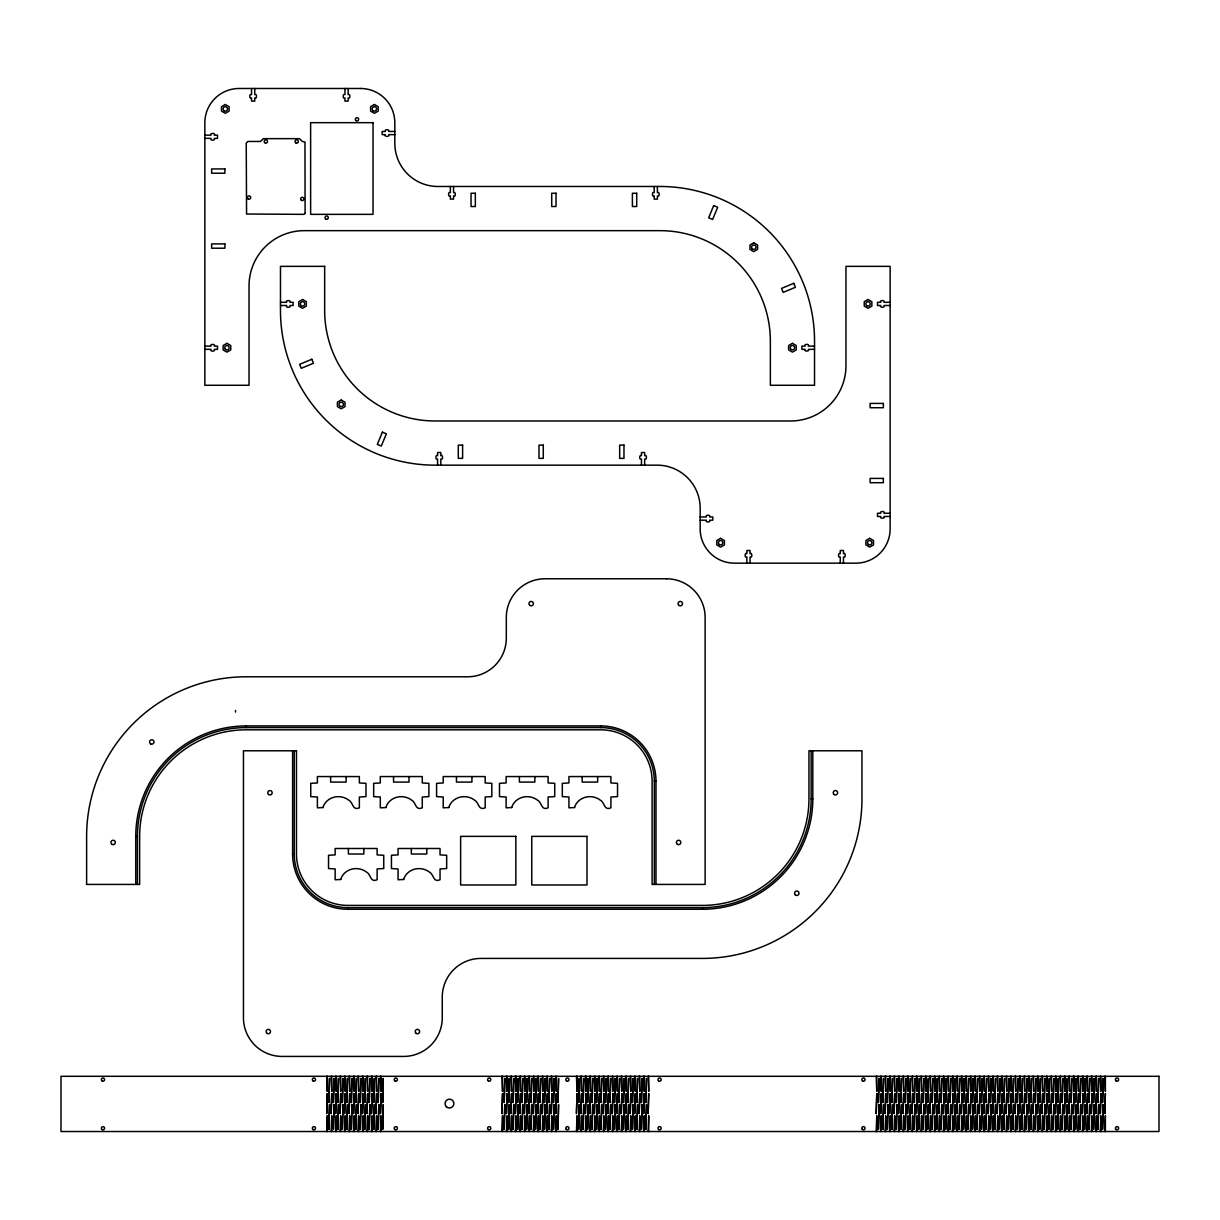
<?xml version="1.0" encoding="UTF-8"?>
<svg xmlns="http://www.w3.org/2000/svg" width="1220" height="1220" viewBox="0 0 1220 1220"><rect width="100%" height="100%" fill="white"/><g stroke="black" fill="none" stroke-linecap="round" stroke-linejoin="round"><path stroke-width="1.5" d="M394.822 131.455L388.692 131.455C390.308 128.984 383.705 129.122 385.383 131.455L382.18 131.455L382.18 134.657L385.383 134.657C383.476 136.792 390.339 137.235 388.692 134.657L394.822 134.657M204.853 135.161L210.984 135.161C209.2 132.827 216.138 132.797 214.308 135.161L217.511 135.161L217.511 138.363L214.308 138.363C216.077 140.819 209.321 140.788 210.984 138.363L204.853 138.363M280.478 302.301L286.608 302.301C284.809 300.013 291.717 299.906 289.918 302.301L293.12 302.301L293.12 305.503L289.918 305.503C291.702 307.943 284.824 307.928 286.608 305.503L280.478 305.503M890.143 302.301L884.012 302.301C885.567 299.861 879.01 299.983 880.703 302.301L877.5 302.301L877.5 305.503L880.703 305.503C878.873 307.745 885.735 308.035 884.012 305.503L890.143 305.503M204.853 346.129L210.984 346.129C209.215 343.796 216.108 343.811 214.308 346.129L217.511 346.129L217.511 349.332L214.308 349.332C216.108 351.695 209.321 351.833 210.984 349.332L204.853 349.332M814.533 346.129L808.403 346.129C810.202 343.75 803.324 343.735 805.078 346.129L801.875 346.129L801.875 349.332L805.078 349.332C803.248 351.68 810.278 351.665 808.403 349.332L814.533 349.332M890.143 513.269L884.012 513.269C885.812 510.86 879.04 510.875 880.703 513.269L877.5 513.269L877.5 516.472L880.703 516.472C878.888 518.881 885.964 518.698 884.012 516.472L890.143 516.472M700.173 516.975L706.304 516.975C704.565 514.596 711.397 514.581 709.613 516.975L712.815 516.975L712.815 520.178L709.613 520.178C711.412 522.648 704.55 522.541 706.304 520.178L700.173 520.178M135.771 884.424L135.771 836.386A110.441 110.441 0 0 1 246.211 725.93L600.758 725.93A55.22 55.22 0 0 1 655.979 781.166L655.979 884.424M137.433 884.424L137.433 836.386A108.793 108.793 0 0 1 246.211 727.593L600.758 727.593A53.573 53.573 0 0 1 654.317 781.166L654.317 884.424M654.317 781.166L655.979 781.166M294.264 750.788L294.264 854.046A53.573 53.573 0 0 0 347.822 907.619L702.369 907.619A108.793 108.793 0 0 0 811.147 798.826L812.81 798.826L812.81 750.788M135.771 836.386L137.433 836.386M292.602 750.788L292.602 854.046L294.264 854.046M292.602 854.046A55.22 55.22 0 0 0 347.822 909.266L702.369 909.266A110.441 110.441 0 0 0 812.81 798.826M1105.366 1076.299L1105.366 1091.427L1104.802 1076.299M1105.366 1131.519L1105.366 1115.736L1104.802 1131.519M1100.882 1076.299L1100.882 1091.427L1100.318 1076.299M1100.882 1131.519L1100.882 1115.736L1100.318 1131.519M1096.399 1076.299L1096.399 1091.427L1095.85 1076.299M1096.399 1131.519L1096.399 1115.736L1095.85 1131.519M1091.915 1076.299L1091.915 1091.427L1091.366 1076.299M1091.915 1131.519L1091.915 1115.736L1091.366 1131.519M1087.432 1076.299L1087.432 1091.427L1086.883 1076.299M1087.432 1131.519L1087.432 1115.736L1086.883 1131.519M1082.948 1076.299L1082.948 1091.427L1082.399 1076.299M1082.948 1131.519L1082.948 1115.736L1082.399 1131.519M1078.465 1076.299L1078.465 1091.427L1077.916 1076.299M1078.465 1131.519L1078.465 1115.736L1077.916 1131.519M1073.981 1076.299L1073.981 1091.427L1073.432 1076.299M1073.981 1131.519L1073.981 1115.736L1073.432 1131.519M1069.498 1076.299L1069.498 1091.427L1068.949 1076.299M1069.498 1131.519L1069.498 1115.736L1068.949 1131.519M1065.014 1076.299L1065.014 1091.427L1064.465 1076.299M1065.014 1131.519L1065.014 1115.736L1064.465 1131.519M1060.531 1076.299L1060.531 1091.427L1059.982 1076.299M1060.531 1131.519L1060.531 1115.736L1059.982 1131.519M1056.047 1076.299L1056.047 1091.427L1055.498 1076.299M1056.047 1131.519L1056.047 1115.736L1055.498 1131.519M1051.579 1076.299L1051.579 1091.427L1051.015 1076.299M1051.579 1131.519L1051.579 1115.736L1051.015 1131.519M1047.095 1076.299L1047.095 1091.427L1046.531 1076.299M1047.095 1131.519L1047.095 1115.736L1046.531 1131.519M1042.612 1076.299L1042.612 1091.427L1042.048 1076.299M1042.612 1131.519L1042.612 1115.736L1042.048 1131.519M1038.129 1076.299L1038.129 1091.427L1037.579 1076.299M1038.129 1131.519L1038.129 1115.736L1037.579 1131.519M1033.645 1076.299L1033.645 1091.427L1033.096 1076.299M1033.645 1131.519L1033.645 1115.736L1033.096 1131.519M1029.161 1076.299L1029.161 1091.427L1028.612 1076.299M1029.161 1131.519L1029.161 1115.736L1028.612 1131.519M1024.678 1076.299L1024.678 1091.427L1024.129 1076.299M1024.678 1131.519L1024.678 1115.736L1024.129 1131.519M1020.194 1076.299L1020.194 1091.427L1019.645 1076.299M1020.194 1131.519L1020.194 1115.736L1019.645 1131.519M1015.711 1076.299L1015.711 1091.427L1015.162 1076.299M1015.711 1131.519L1015.711 1115.736L1015.162 1131.519M1011.227 1076.299L1011.227 1091.427L1010.678 1076.299M1011.227 1131.519L1011.227 1115.736L1010.678 1131.519M1006.744 1076.299L1006.744 1091.427L1006.195 1076.299M1006.744 1131.519L1006.744 1115.736L1006.195 1131.519M1002.26 1076.299L1002.26 1091.427L1001.712 1076.299M1002.26 1131.519L1002.26 1115.736L1001.712 1131.519M997.777 1076.299L997.777 1091.427L997.228 1076.299M997.777 1131.519L997.777 1115.736L997.228 1131.519M993.309 1076.299L993.309 1091.427L992.745 1076.299M993.309 1131.519L993.309 1115.736L992.745 1131.519M988.825 1076.299L988.825 1091.427L988.261 1076.299M988.825 1131.519L988.825 1115.736L988.261 1131.519M984.342 1076.299L984.342 1091.427L983.778 1076.299M984.342 1131.519L984.342 1115.736L983.778 1131.519M979.858 1076.299L979.858 1091.427L979.309 1076.299M979.858 1131.519L979.858 1115.736L979.309 1131.519M975.375 1076.299L975.375 1091.427L974.826 1076.299M975.375 1131.519L975.375 1115.736L974.826 1131.519M970.891 1076.299L970.891 1091.427L970.342 1076.299M970.891 1131.519L970.891 1115.736L970.342 1131.519M966.408 1076.299L966.408 1091.427L965.859 1076.299M966.408 1131.519L966.408 1115.736L965.859 1131.519M961.924 1076.299L961.924 1091.427L961.375 1076.299M961.924 1131.519L961.924 1115.736L961.375 1131.519M957.441 1076.299L957.441 1091.427L956.892 1076.299M957.441 1131.519L957.441 1115.736L956.892 1131.519M952.957 1076.299L952.957 1091.427L952.408 1076.299M952.957 1131.519L952.957 1115.736L952.408 1131.519M948.474 1076.299L948.474 1091.427L947.925 1076.299M948.474 1131.519L948.474 1115.736L947.925 1131.519M943.99 1076.299L943.99 1091.427L943.441 1076.299M943.99 1131.519L943.99 1115.736L943.441 1131.519M939.507 1076.299L939.507 1091.427L938.958 1076.299M939.507 1131.519L939.507 1115.736L938.958 1131.519M935.038 1076.299L935.038 1091.427L934.474 1076.299M935.038 1131.519L935.038 1115.736L934.474 1131.519M930.555 1076.299L930.555 1091.427L929.991 1076.299M930.555 1131.519L930.555 1115.736L929.991 1131.519M926.071 1076.299L926.071 1091.427L925.507 1076.299M926.071 1131.519L926.071 1115.736L925.507 1131.519M921.588 1076.299L921.588 1091.427L921.039 1076.299M921.588 1131.519L921.588 1115.736L921.039 1131.519M917.104 1076.299L917.104 1091.427L916.555 1076.299M917.104 1131.519L917.104 1115.736L916.555 1131.519M912.621 1076.299L912.621 1091.427L912.072 1076.299M912.621 1131.519L912.621 1115.736L912.072 1131.519M908.137 1076.299L908.137 1091.427L907.588 1076.299M908.137 1131.519L908.137 1115.736L907.588 1131.519M903.654 1076.299L903.654 1091.427L903.105 1076.299M903.654 1131.519L903.654 1115.736L903.105 1131.519M899.17 1076.299L899.17 1091.427L898.621 1076.299M899.17 1131.519L899.17 1115.736L898.621 1131.519M894.687 1076.299L894.687 1091.427L894.138 1076.299M894.687 1131.519L894.687 1115.736L894.138 1131.519M890.203 1076.299L890.203 1091.427L889.654 1076.299M890.203 1131.519L890.203 1115.736L889.654 1131.519M885.72 1076.299L885.72 1091.427L885.171 1076.299M885.72 1131.519L885.72 1115.736L885.171 1131.519M881.236 1076.299L881.236 1091.427L880.688 1076.299M881.236 1131.519L881.236 1115.736L880.688 1131.519M876.768 1076.299L876.768 1091.427L876.204 1076.299M876.768 1131.519L876.768 1115.736L876.204 1131.519M843.462 563.152L843.462 557.021C846.085 558.684 845.643 551.76 843.462 553.712L843.462 550.51L840.26 550.51L840.26 553.712C838.11 551.791 837.744 558.668 840.26 557.021L840.26 563.152M811.147 750.788L811.147 798.826M750.056 563.152L750.056 557.021C752.679 558.684 752.237 551.76 750.056 553.712L750.056 550.51L746.853 550.51L746.853 553.712C744.718 551.791 744.291 558.653 746.853 557.021L746.853 563.152M702.369 907.619L702.369 909.266M657.397 186.477L657.397 192.607C660.005 190.915 659.608 197.869 657.397 195.917L657.397 199.119L654.194 199.119L654.194 195.917C652.029 197.915 651.648 190.945 654.194 192.607L654.194 186.477M648.72 1076.299L648.72 1091.427L648.171 1076.299M648.72 1131.519L648.72 1115.736L648.171 1131.519M644.663 465.155L644.663 459.025C647.21 460.718 646.951 453.84 644.663 455.716L644.663 452.513L641.461 452.513L641.461 455.716C639.311 453.825 638.868 460.641 641.461 459.025L641.461 465.155M644.236 1076.299L644.236 1091.427L643.687 1076.299M644.236 1131.519L644.236 1115.736L643.687 1131.519M639.768 1076.299L639.768 1091.427L639.204 1076.299M639.768 1131.519L639.768 1115.736L639.204 1131.519M635.284 1076.299L635.284 1091.427L634.72 1076.299M635.284 1131.519L635.284 1115.736L634.72 1131.519M630.801 1076.299L630.801 1091.427L630.237 1076.299M630.801 1131.519L630.801 1115.736L630.237 1131.519M626.317 1076.299L626.317 1091.427L625.768 1076.299M626.317 1131.519L626.317 1115.736L625.768 1131.519M621.834 1076.299L621.834 1091.427L621.285 1076.299M621.834 1131.519L621.834 1115.736L621.285 1131.519M617.35 1076.299L617.35 1091.427L616.801 1076.299M617.35 1131.519L617.35 1115.736L616.801 1131.519M612.867 1076.299L612.867 1091.427L612.318 1076.299M612.867 1131.519L612.867 1115.736L612.318 1131.519M608.383 1076.299L608.383 1091.427L607.834 1076.299M608.383 1131.519L608.383 1115.736L607.834 1131.519M603.9 1076.299L603.9 1091.427L603.351 1076.299M603.9 1131.519L603.9 1115.736L603.351 1131.519M600.758 725.93L600.758 727.593M599.416 1076.299L599.416 1091.427L598.867 1076.299M599.416 1131.519L599.416 1115.736L598.867 1131.519M597.647 776.561L597.647 782.081L582.184 782.081L582.184 776.561M594.933 1076.299L594.933 1091.427L594.384 1076.299M594.933 1131.519L594.933 1115.736L594.384 1131.519M590.449 1076.299L590.449 1091.427L589.9 1076.299M590.449 1131.519L590.449 1115.736L589.9 1131.519M585.966 1076.299L585.966 1091.427L585.417 1076.299M585.966 1131.519L585.966 1115.736L585.417 1131.519M581.498 1076.299L581.498 1091.427L580.933 1076.299M581.498 1131.519L581.498 1115.736L580.933 1131.519M577.014 1076.299L577.014 1091.427L576.45 1076.299M577.014 1131.519L577.014 1115.736L576.45 1131.519M556.32 1076.299L556.32 1091.427L555.771 1076.299M556.32 1131.519L556.32 1115.736L555.771 1131.519M551.837 1076.299L551.837 1091.427L551.288 1076.299M551.837 1131.519L551.837 1115.736L551.288 1131.519M547.353 1076.299L547.353 1091.427L546.804 1076.299M547.353 1131.519L547.353 1115.736L546.804 1131.519M542.87 1076.299L542.87 1091.427L542.32 1076.299M542.87 1131.519L542.87 1115.736L542.32 1131.519M538.386 1076.299L538.386 1091.427L537.837 1076.299M538.386 1131.519L538.386 1115.736L537.837 1131.519M534.848 776.561L534.848 782.081L519.384 782.081L519.384 776.561M533.918 1076.299L533.918 1091.427L533.353 1076.299M533.918 1131.519L533.918 1115.736L533.353 1131.519M529.434 1076.299L529.434 1091.427L528.87 1076.299M529.434 1131.519L529.434 1115.736L528.87 1131.519M524.951 1076.299L524.951 1091.427L524.402 1076.299M524.951 1131.519L524.951 1115.736L524.402 1131.519M520.467 1076.299L520.467 1091.427L519.918 1076.299M520.467 1131.519L520.467 1115.736L519.918 1131.519M515.984 1076.299L515.984 1091.427L515.435 1076.299M515.984 1131.519L515.984 1115.736L515.435 1131.519M511.5 1076.299L511.5 1091.427L510.951 1076.299M511.5 1131.519L511.5 1115.736L510.951 1131.519M507.017 1076.299L507.017 1091.427L506.468 1076.299M507.017 1131.519L507.017 1115.736L506.468 1131.519M502.533 1076.299L502.533 1091.427L501.984 1076.299M502.533 1131.519L502.533 1115.736L501.984 1131.519M471.926 776.561L471.926 782.081L456.463 782.081L456.463 776.561M453.55 186.477L453.55 192.607C456.158 190.915 455.716 197.899 453.55 195.917L453.55 199.119L450.348 199.119L450.348 195.917C448.182 197.853 447.755 190.945 450.348 192.607L450.348 186.477M440.816 465.155L440.816 459.025C443.439 460.672 442.951 453.642 440.816 455.716L440.816 452.513L437.614 452.513L437.614 455.716C435.509 453.733 435.052 460.626 437.614 459.025L437.614 465.155M426.786 848.495L426.786 854.015L411.323 854.015L411.323 848.495M409.02 776.561L409.02 782.081L393.557 782.081L393.557 776.561M381.036 1076.299L381.036 1091.427L380.487 1076.299M381.036 1131.519L381.036 1115.736L380.487 1131.519M376.568 1076.299L376.568 1091.427L376.004 1076.299M376.568 1131.519L376.568 1115.736L376.004 1131.519M372.085 1076.299L372.085 1091.427L371.52 1076.299M372.085 1131.519L372.085 1115.736L371.52 1131.519M367.601 1076.299L367.601 1091.427L367.037 1076.299M367.601 1131.519L367.601 1115.736L367.037 1131.519M363.865 848.495L363.865 854.015L348.401 854.015L348.401 848.495M363.118 1076.299L363.118 1091.427L362.569 1076.299M363.118 1131.519L363.118 1115.736L362.569 1131.519M358.634 1076.299L358.634 1091.427L358.085 1076.299M358.634 1131.519L358.634 1115.736L358.085 1131.519M354.151 1076.299L354.151 1091.427L353.602 1076.299M354.151 1131.519L354.151 1115.736L353.602 1131.519M349.667 1076.299L349.667 1091.427L349.118 1076.299M349.667 1131.519L349.667 1115.736L349.118 1131.519M348.142 88.481L348.142 94.611C350.735 92.933 350.277 99.949 348.142 97.92L348.142 101.123L344.94 101.123L344.94 97.92C342.759 99.857 342.347 92.949 344.94 94.611L344.94 88.481M347.822 907.619L347.822 909.266M346.099 776.561L346.099 782.081L330.635 782.081L330.635 776.561M345.184 1076.299L345.184 1091.427L344.635 1076.299M345.184 1131.519L345.184 1115.736L344.635 1131.519M340.7 1076.299L340.7 1091.427L340.151 1076.299M340.7 1131.519L340.7 1115.736L340.151 1131.519M336.217 1076.299L336.217 1091.427L335.668 1076.299M336.217 1131.519L336.217 1115.736L335.668 1131.519M331.733 1076.299L331.733 1091.427L331.184 1076.299M331.733 1131.519L331.733 1115.736L331.184 1131.519M327.25 1076.299L327.25 1091.427L326.701 1076.299M327.25 1131.519L327.25 1115.736L326.701 1131.519M254.751 88.481L254.751 94.611C257.344 92.933 256.886 99.949 254.751 97.92L254.751 101.123L251.549 101.123L251.549 97.92C249.368 99.857 248.941 92.949 251.549 94.611L251.549 88.481M246.211 725.93L246.211 727.593M235.521 710.452L235.521 712.099M305.107 213.256L304.009 214.354L246.562 214.018L246.242 143.136L247.919 141.459L260.531 141.459L263.337 138.653L299.495 138.653L302.301 141.459L304.969 142.023L305.107 213.256M322.98 807.548L317.383 807.823L317.383 797.011L310.749 796.614L310.749 783.347L317.383 782.95L317.383 776.561L359.351 776.561L359.351 782.95L365.985 783.347L365.985 796.614L359.351 797.011L359.351 807.823C352.275 810.995 353.342 802.241 348.523 799.985C345.702 797.865 342.195 796.736 338.672 796.675C331.855 796.431 324.794 800.778 322.98 807.548M340.746 879.483L335.149 879.757L335.149 868.945L328.531 868.533L328.531 855.281L335.149 854.885L335.149 848.495L377.117 848.495L377.117 854.885L383.751 855.281L383.751 868.533L377.117 868.945L377.117 879.757C370.041 882.929 371.109 874.176 366.29 871.919C363.469 869.799 359.961 868.67 356.454 868.61C349.637 868.365 342.561 872.712 340.746 879.483M385.901 807.548L380.304 807.823L380.304 797.011L373.671 796.614L373.671 783.347L380.304 782.95L380.304 776.561L422.272 776.561L422.272 782.95L428.891 783.347L428.891 796.614L422.272 797.011L422.272 807.823C415.181 810.995 416.249 802.241 411.43 799.985C408.624 797.865 405.116 796.736 401.593 796.675C394.777 796.431 387.716 800.778 385.901 807.548M403.667 879.483L398.071 879.757L398.071 868.945L391.437 868.533L391.437 855.281L398.071 854.885L398.071 848.495L440.039 848.495L440.039 854.885L446.672 855.281L446.672 868.533L440.039 868.945L440.039 879.757C432.963 882.929 434.03 874.176 429.211 871.919C426.39 869.799 422.882 868.67 419.36 868.61C412.543 868.365 405.482 872.712 403.667 879.483M448.808 807.548L443.211 807.823L443.211 797.011L436.592 796.614L436.592 783.347L443.211 782.95L443.211 776.561L485.179 776.561L485.179 782.95L491.812 783.347L491.812 796.614L485.179 797.011L485.179 807.823C478.103 810.995 479.17 802.241 474.351 799.985C471.545 797.865 468.022 796.736 464.515 796.675C457.698 796.431 450.622 800.778 448.808 807.548M511.729 807.548L506.132 807.823L506.132 797.011L499.498 796.614L499.498 783.347L506.132 782.95L506.132 776.561L548.1 776.561L548.1 782.95L554.734 783.347L554.734 796.614L548.1 797.011L548.1 807.823C541.024 810.995 542.092 802.241 537.273 799.985C534.451 797.865 530.944 796.736 527.421 796.675C520.604 796.431 513.544 800.778 511.729 807.548M574.529 807.548L568.932 807.823L568.932 797.011L562.313 796.614L562.313 783.347L568.932 782.95L568.932 776.561L610.9 776.561L610.9 782.95L617.534 783.347L617.534 796.614L610.9 797.011L610.9 807.823C603.824 810.995 604.891 802.241 600.072 799.985C597.251 797.865 593.743 796.736 590.236 796.675C583.419 796.431 576.343 800.778 574.529 807.548M382.394 432.154L377.315 444.4L381.296 446.047L386.374 433.801L382.394 432.154M713.7 205.585L708.637 217.831L712.617 219.478L717.68 207.232L713.7 205.585M225.288 104.508L221.476 106.704L221.476 111.111L225.288 113.307L229.101 111.111L229.101 106.704L225.288 104.508M374.403 104.508L370.59 106.704L370.59 111.111L374.403 113.307L378.2 111.111L378.2 106.704L374.403 104.508M302.56 299.51L298.763 301.706L298.763 306.098L302.56 308.309L306.373 306.098L306.373 301.706L302.56 299.51M226.95 343.323L223.138 345.534L223.138 349.926L226.95 352.123L230.763 349.926L230.763 345.534L226.95 343.323M341.219 400.007L337.406 402.203L337.406 406.611L341.219 408.807L345.031 406.611L345.031 402.203L341.219 400.007M753.777 242.826L749.964 245.022L749.964 249.414L753.777 251.625L757.589 249.414L757.589 245.022L753.777 242.826M792.436 343.323L788.623 345.534L788.623 349.926L792.436 352.123L796.248 349.926L796.248 345.534L792.436 343.323M868.061 299.51L864.248 301.706L864.248 306.098L868.061 308.309L871.873 306.098L871.873 301.706L868.061 299.51M720.608 538.325L716.796 540.521L716.796 544.928L720.608 547.124L724.421 544.928L724.421 540.521L720.608 538.325M869.707 538.325L865.91 540.521L865.91 544.928L869.707 547.124L873.52 544.928L873.52 540.521L869.707 538.325M311.832 359.26L299.586 364.338L301.233 368.318L313.479 363.24L311.832 359.26M793.778 283.315L781.532 288.393L783.179 292.373L795.425 287.295L793.778 283.315M360.586 88.481L239.105 88.481A34.236 34.236 0 0 0 204.853 122.717L204.853 385.276L249.032 385.276L249.032 285.877A55.22 55.22 0 0 1 304.268 230.656L659.898 230.656A110.441 110.441 0 0 1 770.354 341.097L770.354 385.276L814.533 385.276L814.533 341.097A154.62 154.62 0 0 0 659.898 186.477L437.904 186.477A43.081 43.081 0 0 1 394.822 143.396L394.822 122.717A34.236 34.236 0 0 0 360.586 88.481M373.03 122.671L310.627 122.671L310.627 214.354L373.03 214.354L373.03 122.671M224.907 168.924L211.655 168.924L211.655 173.225L224.907 173.225L224.907 168.924M475.342 193.263L471.042 193.263L471.042 206.515L475.342 206.515L475.342 193.263M556.03 193.263L551.714 193.263L551.714 206.515L556.03 206.515L556.03 193.263M636.703 193.263L632.402 193.263L632.402 206.515L636.703 206.515L636.703 193.263M224.907 243.908L211.655 243.908L211.655 248.209L224.907 248.209L224.907 243.908M324.657 266.356L280.478 266.356L280.478 310.536A154.62 154.62 0 0 0 435.098 465.155L657.107 465.155A43.081 43.081 0 0 1 700.173 508.237L700.173 528.916A34.236 34.236 0 0 0 734.409 563.152L855.906 563.152A34.236 34.236 0 0 0 890.143 528.916L890.143 266.356L845.963 266.356L845.963 365.756A55.22 55.22 0 0 1 790.743 420.976L435.098 420.976A110.441 110.441 0 0 1 324.657 310.536L324.657 266.296M883.356 403.423L870.104 403.423L870.104 407.724L883.356 407.724L883.356 403.423M462.609 445.117L458.293 445.117L458.293 458.369L462.609 458.369L462.609 445.117M543.281 445.117L538.981 445.117L538.981 458.369L543.281 458.369L543.281 445.117M623.969 445.117L619.668 445.117L619.668 458.369L623.969 458.369L623.969 445.117M883.356 478.408L870.104 478.408L870.104 482.708L883.356 482.708L883.356 478.408M666.471 578.783L544.974 578.783A38.659 38.659 0 0 0 506.315 617.442L506.315 638.136A38.659 38.659 0 0 1 467.672 676.78L246.211 676.78A159.591 159.591 0 0 0 86.62 836.386L86.62 884.424L139.644 884.424L139.644 836.386A106.582 106.582 0 0 1 246.211 729.804L600.758 729.804A51.362 51.362 0 0 1 652.105 781.166L652.105 884.424L705.13 884.424L705.13 617.442A38.659 38.659 0 0 0 666.471 578.783M296.475 750.788L243.451 750.788L243.451 1017.77A38.659 38.659 0 0 0 282.11 1056.428L403.607 1056.428A38.659 38.659 0 0 0 442.265 1017.77L442.265 997.076A38.659 38.659 0 0 1 480.924 958.417L702.369 958.417A159.591 159.591 0 0 0 861.961 798.826L861.961 750.788L808.952 750.788L808.952 798.826A106.582 106.582 0 0 1 702.369 905.408L347.822 905.408A51.362 51.362 0 0 1 296.475 854.046L296.475 750.788M515.846 836.371L460.626 836.371L460.626 884.973L515.846 884.973L515.846 836.371M586.988 836.371L531.767 836.371L531.767 884.973L586.988 884.973L586.988 836.371M1159 1076.299L61 1076.299L61 1131.519L1159 1131.519L1159 1076.299M329.491 1078.51L328.942 1102.484L329.491 1078.51M333.975 1078.51L333.426 1102.484L333.975 1078.51M338.458 1078.51L337.909 1102.484L338.458 1078.51M342.942 1078.51L342.393 1102.484L342.942 1078.51M347.425 1078.51L346.876 1102.484L347.425 1078.51M351.909 1078.51L351.36 1102.484L351.909 1078.51M356.392 1078.51L355.844 1102.484L356.392 1078.51M360.876 1078.51L360.327 1102.484L360.876 1078.51M365.36 1078.51L364.795 1102.484L365.36 1078.51M369.843 1078.51L369.279 1102.484L369.843 1078.51M374.327 1078.51L373.762 1102.484L374.327 1078.51M378.795 1078.51L378.246 1102.484L378.795 1078.51M383.278 1078.51L382.729 1102.484L383.278 1078.51M504.775 1078.51L504.226 1102.484L504.775 1078.51M509.258 1078.51L508.709 1102.484L509.258 1078.51M513.742 1078.51L513.193 1102.484L513.742 1078.51M518.226 1078.51L517.676 1102.484L518.226 1078.51M522.709 1078.51L522.16 1102.484L522.709 1078.51M527.192 1078.51L526.628 1102.484L527.192 1078.51M531.676 1078.51L531.112 1102.484L531.676 1078.51M536.159 1078.51L535.595 1102.484L536.159 1078.51M540.628 1078.51L540.079 1102.484L540.628 1078.51M545.111 1078.51L544.562 1102.484L545.111 1078.51M549.595 1078.51L549.046 1102.484L549.595 1078.51M554.078 1078.51L553.529 1102.484L554.078 1078.51M558.562 1078.51L558.013 1102.484L558.562 1078.51M579.256 1078.51L578.692 1102.484L579.256 1078.51M583.724 1078.51L583.175 1102.484L583.724 1078.51M588.208 1078.51L587.659 1102.484L588.208 1078.51M592.691 1078.51L592.142 1102.484L592.691 1078.51M597.175 1078.51L596.626 1102.484L597.175 1078.51M601.658 1078.51L601.109 1102.484L601.658 1078.51M606.142 1078.51L605.593 1102.484L606.142 1078.51M610.625 1078.51L610.076 1102.484L610.625 1078.51M615.109 1078.51L614.56 1102.484L615.109 1078.51M619.592 1078.51L619.043 1102.484L619.592 1078.51M624.076 1078.51L623.527 1102.484L624.076 1078.51M628.559 1078.51L627.995 1102.484L628.559 1078.51M633.043 1078.51L632.478 1102.484L633.043 1078.51M637.526 1078.51L636.962 1102.484L637.526 1078.51M641.995 1078.51L641.445 1102.484L641.995 1078.51M646.478 1078.51L645.929 1102.484L646.478 1078.51M879.01 1078.51L878.446 1102.484L879.01 1078.51M883.478 1078.51L882.929 1102.484L883.478 1078.51M887.962 1078.51L887.413 1102.484L887.962 1078.51M892.445 1078.51L891.896 1102.484L892.445 1078.51M896.929 1078.51L896.38 1102.484L896.929 1078.51M901.412 1078.51L900.863 1102.484L901.412 1078.51M905.896 1078.51L905.347 1102.484L905.896 1078.51M910.379 1078.51L909.83 1102.484L910.379 1078.51M914.863 1078.51L914.314 1102.484L914.863 1078.51M919.346 1078.51L918.797 1102.484L919.346 1078.51M923.83 1078.51L923.281 1102.484L923.83 1078.51M928.313 1078.51L927.749 1102.484L928.313 1078.51M932.797 1078.51L932.232 1102.484L932.797 1078.51M937.28 1078.51L936.716 1102.484L937.28 1078.51M941.748 1078.51L941.199 1102.484L941.748 1078.51M946.232 1078.51L945.683 1102.484L946.232 1078.51M950.715 1078.51L950.166 1102.484L950.715 1078.51M955.199 1078.51L954.65 1102.484L955.199 1078.51M959.682 1078.51L959.134 1102.484L959.682 1078.51M964.166 1078.51L963.617 1102.484L964.166 1078.51M968.649 1078.51L968.101 1102.484L968.649 1078.51M973.133 1078.51L972.584 1102.484L973.133 1078.51M977.616 1078.51L977.067 1102.484L977.616 1078.51M982.1 1078.51L981.551 1102.484L982.1 1078.51M986.584 1078.51L986.019 1102.484L986.584 1078.51M991.067 1078.51L990.503 1102.484L991.067 1078.51M995.535 1078.51L994.986 1102.484L995.535 1078.51M1000.019 1078.51L999.47 1102.484L1000.019 1078.51M1004.502 1078.51L1003.953 1102.484L1004.502 1078.51M1008.986 1078.51L1008.437 1102.484L1008.986 1078.51M1013.469 1078.51L1012.92 1102.484L1013.469 1078.51M1017.953 1078.51L1017.404 1102.484L1017.953 1078.51M1022.436 1078.51L1021.887 1102.484L1022.436 1078.51M1026.92 1078.51L1026.371 1102.484L1026.92 1078.51M1031.403 1078.51L1030.854 1102.484L1031.403 1078.51M1035.887 1078.51L1035.338 1102.484L1035.887 1078.51M1040.37 1078.51L1039.806 1102.484L1040.37 1078.51M1044.854 1078.51L1044.289 1102.484L1044.854 1078.51M1049.337 1078.51L1048.773 1102.484L1049.337 1078.51M1053.805 1078.51L1053.256 1102.484L1053.805 1078.51M1058.289 1078.51L1057.74 1102.484L1058.289 1078.51M1062.772 1078.51L1062.223 1102.484L1062.772 1078.51M1067.256 1078.51L1066.707 1102.484L1067.256 1078.51M1071.739 1078.51L1071.19 1102.484L1071.739 1078.51M1076.223 1078.51L1075.674 1102.484L1076.223 1078.51M1080.706 1078.51L1080.157 1102.484L1080.706 1078.51M1085.19 1078.51L1084.641 1102.484L1085.19 1078.51M1089.673 1078.51L1089.124 1102.484L1089.673 1078.51M1094.157 1078.51L1093.608 1102.484L1094.157 1078.51M1098.64 1078.51L1098.076 1102.484L1098.64 1078.51M1103.124 1078.51L1102.56 1102.484L1103.124 1078.51M327.25 1093.639L326.701 1113.524L327.25 1093.639M331.733 1093.639L331.184 1113.524L331.733 1093.639M336.217 1093.639L335.668 1113.524L336.217 1093.639M340.7 1093.639L340.151 1113.524L340.7 1093.639M345.184 1093.639L344.635 1113.524L345.184 1093.639M349.667 1093.639L349.118 1113.524L349.667 1093.639M354.151 1093.639L353.602 1113.524L354.151 1093.639M358.634 1093.639L358.085 1113.524L358.634 1093.639M363.118 1093.639L362.569 1113.524L363.118 1093.639M367.601 1093.639L367.037 1113.524L367.601 1093.639M372.085 1093.639L371.52 1113.524L372.085 1093.639M376.568 1093.639L376.004 1113.524L376.568 1093.639M381.036 1093.639L380.487 1113.524L381.036 1093.639M502.533 1093.639L501.984 1113.524L502.533 1093.639M507.017 1093.639L506.468 1113.524L507.017 1093.639M511.5 1093.639L510.951 1113.524L511.5 1093.639M515.984 1093.639L515.435 1113.524L515.984 1093.639M520.467 1093.639L519.918 1113.524L520.467 1093.639M524.951 1093.639L524.402 1113.524L524.951 1093.639M529.434 1093.639L528.87 1113.524L529.434 1093.639M533.918 1093.639L533.353 1113.524L533.918 1093.639M538.386 1093.639L537.837 1113.524L538.386 1093.639M542.87 1093.639L542.32 1113.524L542.87 1093.639M547.353 1093.639L546.804 1113.524L547.353 1093.639M551.837 1093.639L551.288 1113.524L551.837 1093.639M556.32 1093.639L555.771 1113.524L556.32 1093.639M577.014 1093.639L576.45 1113.524L577.014 1093.639M581.498 1093.639L580.933 1113.524L581.498 1093.639M585.966 1093.639L585.417 1113.524L585.966 1093.639M590.449 1093.639L589.9 1113.524L590.449 1093.639M594.933 1093.639L594.384 1113.524L594.933 1093.639M599.416 1093.639L598.867 1113.524L599.416 1093.639M603.9 1093.639L603.351 1113.524L603.9 1093.639M608.383 1093.639L607.834 1113.524L608.383 1093.639M612.867 1093.639L612.318 1113.524L612.867 1093.639M617.35 1093.639L616.801 1113.524L617.35 1093.639M621.834 1093.639L621.285 1113.524L621.834 1093.639M626.317 1093.639L625.768 1113.524L626.317 1093.639M630.801 1093.639L630.237 1113.524L630.801 1093.639M635.284 1093.639L634.72 1113.524L635.284 1093.639M639.768 1093.639L639.204 1113.524L639.768 1093.639M644.236 1093.639L643.687 1113.524L644.236 1093.639M648.72 1093.639L648.171 1113.524L648.72 1093.639M876.768 1093.639L876.204 1113.524L876.768 1093.639M881.236 1093.639L880.688 1113.524L881.236 1093.639M885.72 1093.639L885.171 1113.524L885.72 1093.639M890.203 1093.639L889.654 1113.524L890.203 1093.639M894.687 1093.639L894.138 1113.524L894.687 1093.639M899.17 1093.639L898.621 1113.524L899.17 1093.639M903.654 1093.639L903.105 1113.524L903.654 1093.639M908.137 1093.639L907.588 1113.524L908.137 1093.639M912.621 1093.639L912.072 1113.524L912.621 1093.639M917.104 1093.639L916.555 1113.524L917.104 1093.639M921.588 1093.639L921.039 1113.524L921.588 1093.639M926.071 1093.639L925.507 1113.524L926.071 1093.639M930.555 1093.639L929.991 1113.524L930.555 1093.639M935.038 1093.639L934.474 1113.524L935.038 1093.639M939.507 1093.639L938.958 1113.524L939.507 1093.639M943.99 1093.639L943.441 1113.524L943.99 1093.639M948.474 1093.639L947.925 1113.524L948.474 1093.639M952.957 1093.639L952.408 1113.524L952.957 1093.639M957.441 1093.639L956.892 1113.524L957.441 1093.639M961.924 1093.639L961.375 1113.524L961.924 1093.639M966.408 1093.639L965.859 1113.524L966.408 1093.639M970.891 1093.639L970.342 1113.524L970.891 1093.639M975.375 1093.639L974.826 1113.524L975.375 1093.639M979.858 1093.639L979.309 1113.524L979.858 1093.639M984.342 1093.639L983.778 1113.524L984.342 1093.639M988.825 1093.639L988.261 1113.524L988.825 1093.639M993.309 1093.639L992.745 1113.524L993.309 1093.639M997.777 1093.639L997.228 1113.524L997.777 1093.639M1002.26 1093.639L1001.712 1113.524L1002.26 1093.639M1006.744 1093.639L1006.195 1113.524L1006.744 1093.639M1011.227 1093.639L1010.678 1113.524L1011.227 1093.639M1015.711 1093.639L1015.162 1113.524L1015.711 1093.639M1020.194 1093.639L1019.645 1113.524L1020.194 1093.639M1024.678 1093.639L1024.129 1113.524L1024.678 1093.639M1029.161 1093.639L1028.612 1113.524L1029.161 1093.639M1033.645 1093.639L1033.096 1113.524L1033.645 1093.639M1038.129 1093.639L1037.579 1113.524L1038.129 1093.639M1042.612 1093.639L1042.048 1113.524L1042.612 1093.639M1047.095 1093.639L1046.531 1113.524L1047.095 1093.639M1051.579 1093.639L1051.015 1113.524L1051.579 1093.639M1056.047 1093.639L1055.498 1113.524L1056.047 1093.639M1060.531 1093.639L1059.982 1113.524L1060.531 1093.639M1065.014 1093.639L1064.465 1113.524L1065.014 1093.639M1069.498 1093.639L1068.949 1113.524L1069.498 1093.639M1073.981 1093.639L1073.432 1113.524L1073.981 1093.639M1078.465 1093.639L1077.916 1113.524L1078.465 1093.639M1082.948 1093.639L1082.399 1113.524L1082.948 1093.639M1087.432 1093.639L1086.883 1113.524L1087.432 1093.639M1091.915 1093.639L1091.366 1113.524L1091.915 1093.639M1096.399 1093.639L1095.85 1113.524L1096.399 1093.639M1100.882 1093.639L1100.318 1113.524L1100.882 1093.639M1105.366 1093.639L1104.802 1113.524L1105.366 1093.639M329.491 1104.679L328.942 1129.308L329.491 1104.679M333.975 1104.679L333.426 1129.308L333.975 1104.679M338.458 1104.679L337.909 1129.308L338.458 1104.679M342.942 1104.679L342.393 1129.308L342.942 1104.679M347.425 1104.679L346.876 1129.308L347.425 1104.679M351.909 1104.679L351.36 1129.308L351.909 1104.679M356.392 1104.679L355.844 1129.308L356.392 1104.679M360.876 1104.679L360.327 1129.308L360.876 1104.679M365.36 1104.679L364.795 1129.308L365.36 1104.679M369.843 1104.679L369.279 1129.308L369.843 1104.679M374.327 1104.679L373.762 1129.308L374.327 1104.679M378.795 1104.679L378.246 1129.308L378.795 1104.679M383.278 1104.679L382.729 1129.308L383.278 1104.679M504.775 1104.679L504.226 1129.308L504.775 1104.679M509.258 1104.679L508.709 1129.308L509.258 1104.679M513.742 1104.679L513.193 1129.308L513.742 1104.679M518.226 1104.679L517.676 1129.308L518.226 1104.679M522.709 1104.679L522.16 1129.308L522.709 1104.679M527.192 1104.679L526.628 1129.308L527.192 1104.679M531.676 1104.679L531.112 1129.308L531.676 1104.679M536.159 1104.679L535.595 1129.308L536.159 1104.679M540.628 1104.679L540.079 1129.308L540.628 1104.679M545.111 1104.679L544.562 1129.308L545.111 1104.679M549.595 1104.679L549.046 1129.308L549.595 1104.679M554.078 1104.679L553.529 1129.308L554.078 1104.679M558.562 1104.679L558.013 1129.308L558.562 1104.679M579.256 1104.679L578.692 1129.308L579.256 1104.679M583.724 1104.679L583.175 1129.308L583.724 1104.679M588.208 1104.679L587.659 1129.308L588.208 1104.679M592.691 1104.679L592.142 1129.308L592.691 1104.679M597.175 1104.679L596.626 1129.308L597.175 1104.679M601.658 1104.679L601.109 1129.308L601.658 1104.679M606.142 1104.679L605.593 1129.308L606.142 1104.679M610.625 1104.679L610.076 1129.308L610.625 1104.679M615.109 1104.679L614.56 1129.308L615.109 1104.679M619.592 1104.679L619.043 1129.308L619.592 1104.679M624.076 1104.679L623.527 1129.308L624.076 1104.679M628.559 1104.679L627.995 1129.308L628.559 1104.679M633.043 1104.679L632.478 1129.308L633.043 1104.679M637.526 1104.679L636.962 1129.308L637.526 1104.679M641.995 1104.679L641.445 1129.308L641.995 1104.679M646.478 1104.679L645.929 1129.308L646.478 1104.679M879.01 1104.679L878.446 1129.308L879.01 1104.679M883.478 1104.679L882.929 1129.308L883.478 1104.679M887.962 1104.679L887.413 1129.308L887.962 1104.679M892.445 1104.679L891.896 1129.308L892.445 1104.679M896.929 1104.679L896.38 1129.308L896.929 1104.679M901.412 1104.679L900.863 1129.308L901.412 1104.679M905.896 1104.679L905.347 1129.308L905.896 1104.679M910.379 1104.679L909.83 1129.308L910.379 1104.679M914.863 1104.679L914.314 1129.308L914.863 1104.679M919.346 1104.679L918.797 1129.308L919.346 1104.679M923.83 1104.679L923.281 1129.308L923.83 1104.679M928.313 1104.679L927.749 1129.308L928.313 1104.679M932.797 1104.679L932.232 1129.308L932.797 1104.679M937.28 1104.679L936.716 1129.308L937.28 1104.679M941.748 1104.679L941.199 1129.308L941.748 1104.679M946.232 1104.679L945.683 1129.308L946.232 1104.679M950.715 1104.679L950.166 1129.308L950.715 1104.679M955.199 1104.679L954.65 1129.308L955.199 1104.679M959.682 1104.679L959.134 1129.308L959.682 1104.679M964.166 1104.679L963.617 1129.308L964.166 1104.679M968.649 1104.679L968.101 1129.308L968.649 1104.679M973.133 1104.679L972.584 1129.308L973.133 1104.679M977.616 1104.679L977.067 1129.308L977.616 1104.679M982.1 1104.679L981.551 1129.308L982.1 1104.679M986.584 1104.679L986.019 1129.308L986.584 1104.679M991.067 1104.679L990.503 1129.308L991.067 1104.679M995.535 1104.679L994.986 1129.308L995.535 1104.679M1000.019 1104.679L999.47 1129.308L1000.019 1104.679M1004.502 1104.679L1003.953 1129.308L1004.502 1104.679M1008.986 1104.679L1008.437 1129.308L1008.986 1104.679M1013.469 1104.679L1012.92 1129.308L1013.469 1104.679M1017.953 1104.679L1017.404 1129.308L1017.953 1104.679M1022.436 1104.679L1021.887 1129.308L1022.436 1104.679M1026.92 1104.679L1026.371 1129.308L1026.92 1104.679M1031.403 1104.679L1030.854 1129.308L1031.403 1104.679M1035.887 1104.679L1035.338 1129.308L1035.887 1104.679M1040.37 1104.679L1039.806 1129.308L1040.37 1104.679M1044.854 1104.679L1044.289 1129.308L1044.854 1104.679M1049.337 1104.679L1048.773 1129.308L1049.337 1104.679M1053.805 1104.679L1053.256 1129.308L1053.805 1104.679M1058.289 1104.679L1057.74 1129.308L1058.289 1104.679M1062.772 1104.679L1062.223 1129.308L1062.772 1104.679M1067.256 1104.679L1066.707 1129.308L1067.256 1104.679M1071.739 1104.679L1071.19 1129.308L1071.739 1104.679M1076.223 1104.679L1075.674 1129.308L1076.223 1104.679M1080.706 1104.679L1080.157 1129.308L1080.706 1104.679M1085.19 1104.679L1084.641 1129.308L1085.19 1104.679M1089.673 1104.679L1089.124 1129.308L1089.673 1104.679M1094.157 1104.679L1093.608 1129.308L1094.157 1104.679M1098.64 1104.679L1098.076 1129.308L1098.64 1104.679M1103.124 1104.679L1102.56 1129.308L1103.124 1104.679M862.647 1080.996A1.601 1.601 0 0 0 865.041 1079.609A1.601 1.601 0 0 0 862.647 1078.221A1.601 1.601 0 0 0 862.647 1080.996M862.327 1129.354A1.601 1.601 0 0 0 864.995 1128.607A1.601 1.601 0 0 0 863.013 1126.67A1.601 1.601 0 0 0 862.327 1129.354M446.383 1106.738A4.422 4.422 0 0 0 453.748 1104.679A4.422 4.422 0 0 0 448.289 1099.327A4.422 4.422 0 0 0 446.383 1106.738M312.823 1080.752A1.601 1.601 0 0 0 315.492 1080.005A1.601 1.601 0 0 0 313.51 1078.068A1.601 1.601 0 0 0 312.823 1080.752M395.021 1080.996A1.601 1.601 0 0 0 397.415 1079.609A1.601 1.601 0 0 0 395.021 1078.221A1.601 1.601 0 0 0 395.021 1080.996M488.412 1080.996A1.601 1.601 0 0 0 490.821 1079.609A1.601 1.601 0 0 0 488.412 1078.221A1.601 1.601 0 0 0 488.412 1080.996M566.598 1080.996A1.601 1.601 0 0 0 568.993 1079.609A1.601 1.601 0 0 0 566.598 1078.221A1.601 1.601 0 0 0 566.598 1080.996M658.48 1080.752A1.601 1.601 0 0 0 661.149 1080.005A1.601 1.601 0 0 0 659.166 1078.068A1.601 1.601 0 0 0 658.48 1080.752M313.143 1129.598A1.601 1.601 0 0 0 315.538 1128.21A1.601 1.601 0 0 0 313.143 1126.822A1.601 1.601 0 0 0 313.143 1129.598M395.021 1129.598A1.601 1.601 0 0 0 397.415 1128.21A1.601 1.601 0 0 0 395.021 1126.822A1.601 1.601 0 0 0 395.021 1129.598M488.412 1129.598A1.601 1.601 0 0 0 490.821 1128.21A1.601 1.601 0 0 0 488.412 1126.822A1.601 1.601 0 0 0 488.412 1129.598M566.278 1129.354A1.601 1.601 0 0 0 568.947 1128.607A1.601 1.601 0 0 0 566.964 1126.67A1.601 1.601 0 0 0 566.278 1129.354M658.8 1129.598A1.601 1.601 0 0 0 661.194 1128.21A1.601 1.601 0 0 0 658.8 1126.822A1.601 1.601 0 0 0 658.8 1129.598M102.175 1129.598A1.601 1.601 0 0 0 104.569 1128.21A1.601 1.601 0 0 0 102.175 1126.822A1.601 1.601 0 0 0 102.175 1129.598M101.855 1080.752A1.601 1.601 0 0 0 104.523 1080.005A1.601 1.601 0 0 0 102.541 1078.068A1.601 1.601 0 0 0 101.855 1080.752M795.455 895.022A2.211 2.211 0 0 0 798.993 893.528A2.211 2.211 0 0 0 795.943 891.225A2.211 2.211 0 0 0 795.455 895.022M752.237 248.804A2.211 2.211 0 0 0 755.927 247.767A2.211 2.211 0 0 0 753.182 245.098A2.211 2.211 0 0 0 752.237 248.804M248.209 198.952A1.662 1.662 0 0 0 250.695 197.518A1.662 1.662 0 0 0 248.209 196.085A1.662 1.662 0 0 0 248.209 198.952M301.477 200.354A1.662 1.662 0 0 0 303.948 198.921A1.662 1.662 0 0 0 301.477 197.487A1.662 1.662 0 0 0 301.477 200.354M264.709 142.649A1.662 1.662 0 0 0 267.47 141.871A1.662 1.662 0 0 0 265.426 139.858A1.662 1.662 0 0 0 264.709 142.649M295.865 142.892A1.662 1.662 0 0 0 298.351 141.459A1.662 1.662 0 0 0 295.865 140.025A1.662 1.662 0 0 0 295.865 142.892M355.859 120.551A1.662 1.662 0 0 0 358.619 119.773A1.662 1.662 0 0 0 356.56 117.76A1.662 1.662 0 0 0 355.859 120.551M325.816 219.097A1.662 1.662 0 0 0 328.302 217.663A1.662 1.662 0 0 0 325.816 216.23A1.662 1.662 0 0 0 325.816 219.097M373.289 110.822A2.211 2.211 0 0 0 376.599 108.915A2.211 2.211 0 0 0 373.289 106.994A2.211 2.211 0 0 0 373.289 110.822M224.19 110.822A2.211 2.211 0 0 0 227.499 108.915A2.211 2.211 0 0 0 224.19 106.994A2.211 2.211 0 0 0 224.19 110.822M790.895 349.301A2.211 2.211 0 0 0 794.571 348.279A2.211 2.211 0 0 0 791.841 345.595A2.211 2.211 0 0 0 790.895 349.301M225.41 349.301A2.211 2.211 0 0 0 229.085 348.279A2.211 2.211 0 0 0 226.356 345.595A2.211 2.211 0 0 0 225.41 349.301M416.081 1033.325A2.211 2.211 0 0 0 419.604 1031.845A2.211 2.211 0 0 0 416.554 1029.527A2.211 2.211 0 0 0 416.081 1033.325M266.966 1033.325A2.211 2.211 0 0 0 270.504 1031.845A2.211 2.211 0 0 0 267.454 1029.527A2.211 2.211 0 0 0 266.966 1033.325M834.114 794.51A2.211 2.211 0 0 0 837.637 793.03A2.211 2.211 0 0 0 834.602 790.712A2.211 2.211 0 0 0 834.114 794.51M268.629 794.51A2.211 2.211 0 0 0 272.151 793.03A2.211 2.211 0 0 0 269.101 790.712A2.211 2.211 0 0 0 268.629 794.51M868.381 544.486A2.211 2.211 0 0 0 871.904 542.991A2.211 2.211 0 0 0 868.853 540.689A2.211 2.211 0 0 0 868.381 544.486M719.282 544.486A2.211 2.211 0 0 0 722.804 542.991A2.211 2.211 0 0 0 719.754 540.689A2.211 2.211 0 0 0 719.282 544.486M301.233 305.656A2.211 2.211 0 0 0 304.756 304.176A2.211 2.211 0 0 0 301.706 301.874A2.211 2.211 0 0 0 301.233 305.656M866.718 305.656A2.211 2.211 0 0 0 870.241 304.176A2.211 2.211 0 0 0 867.206 301.874A2.211 2.211 0 0 0 866.718 305.656M339.892 406.168A2.211 2.211 0 0 0 343.415 404.689A2.211 2.211 0 0 0 340.365 402.371A2.211 2.211 0 0 0 339.892 406.168M677.512 844.377A2.211 2.211 0 0 0 680.821 842.456A2.211 2.211 0 0 0 677.512 840.549A2.211 2.211 0 0 0 677.512 844.377M112.026 844.377A2.211 2.211 0 0 0 115.336 842.456A2.211 2.211 0 0 0 112.026 840.549A2.211 2.211 0 0 0 112.026 844.377M678.732 605.212A2.211 2.211 0 0 0 682.422 604.19A2.211 2.211 0 0 0 679.677 601.506A2.211 2.211 0 0 0 678.732 605.212M529.632 605.212A2.211 2.211 0 0 0 533.308 604.19A2.211 2.211 0 0 0 530.578 601.506A2.211 2.211 0 0 0 529.632 605.212M150.685 743.864A2.211 2.211 0 0 0 153.994 741.943A2.211 2.211 0 0 0 150.685 740.037A2.211 2.211 0 0 0 150.685 743.864M1115.903 1129.354A1.601 1.601 0 0 0 1118.587 1128.607A1.601 1.601 0 0 0 1116.605 1126.67A1.601 1.601 0 0 0 1115.903 1129.354M1115.903 1080.752A1.601 1.601 0 0 0 1118.587 1080.005A1.601 1.601 0 0 0 1116.605 1078.068A1.601 1.601 0 0 0 1115.903 1080.752"/></g></svg>
